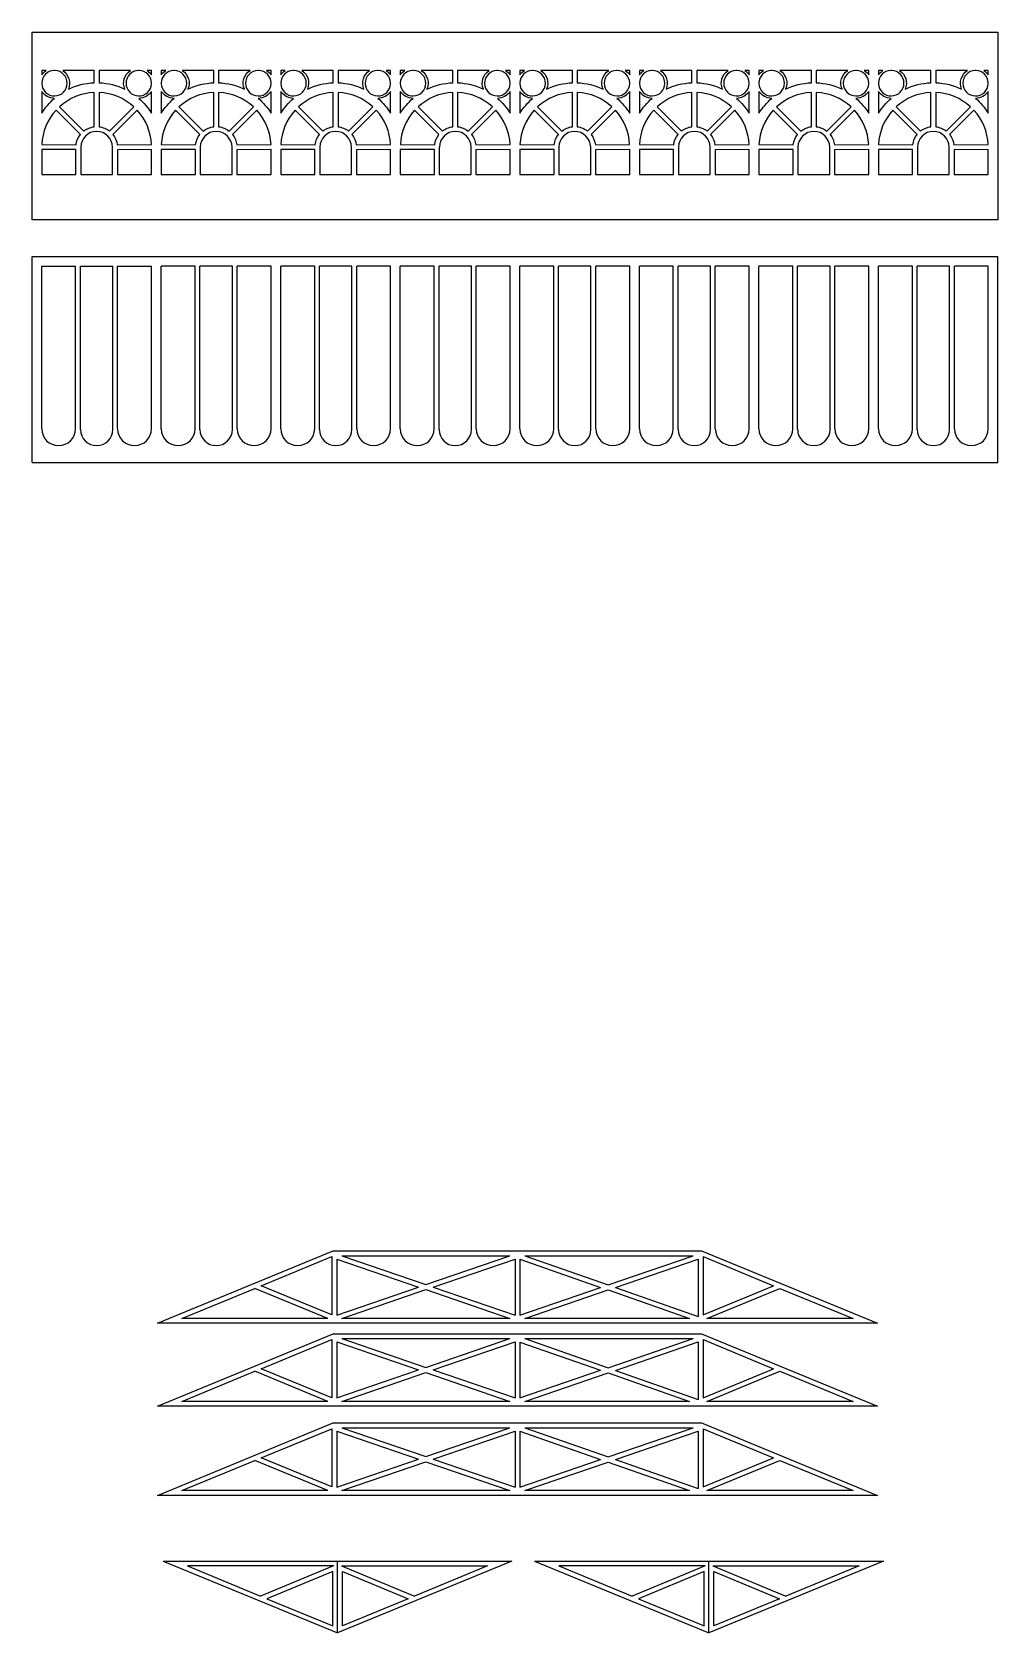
# Model space of a CAD drawing. Header units: centimetres. Extents: x 0 to 497, y 0 to 278.
# Drawn here: x 295.7 to 335.7, y 101.6 to 167.9 of the extents above; entities that cross this region are included whole.
import ezdxf

# ---------------------------------------------------------------- set-up
doc = ezdxf.new("R2010")
doc.units = ezdxf.units.CM
doc.header["$MEASUREMENT"] = 0
doc.layers.add('greenhouse v6_-04-t2', color=7, linetype='Continuous')

msp = doc.modelspace()

# ---------------------------------------------------------------- linework, layer by layer
at = {"layer": 'greenhouse v6_-04-t2'}
for p, q in [((295.705, 160.108), (295.705, 167.889)), ((295.705, 167.889), (335.705, 167.889)), ((335.705, 167.889), (335.705, 160.108)), ((296.105, 166.298), (296.105, 166.11)), ((296.292, 166.298), (296.105, 166.298)), ((296.653, 166.298), (296.613, 166.298)), ((298.28, 166.298), (296.974, 166.298)), ((298.28, 165.787), (298.28, 166.298)), ((298.48, 166.298), (298.48, 165.787)), ((299.786, 166.298), (298.48, 166.298)), ((300.146, 166.298), (300.106, 166.298)), ((300.655, 166.298), (300.467, 166.298)), ((300.655, 166.11), (300.655, 166.298)), ((301.242, 166.298), (301.055, 166.298)), ((301.055, 166.298), (301.055, 166.11)), ((301.603, 166.298), (301.563, 166.298)), ((303.23, 166.298), (301.924, 166.298)), ((303.23, 165.787), (303.23, 166.298)), ((303.43, 166.298), (303.43, 165.787)), ((304.736, 166.298), (303.43, 166.298)), ((305.096, 166.298), (305.056, 166.298)), ((305.605, 166.298), (305.417, 166.298)), ((305.605, 166.11), (305.605, 166.298)), ((306.192, 166.298), (306.005, 166.298)), ((306.005, 166.298), (306.005, 166.11)), ((306.553, 166.298), (306.513, 166.298)), ((308.18, 166.298), (306.874, 166.298)), ((308.18, 165.787), (308.18, 166.298)), ((309.686, 166.298), (308.38, 166.298)), ((308.38, 166.298), (308.38, 165.787)), ((310.046, 166.298), (310.006, 166.298)), ((310.555, 166.298), (310.367, 166.298)), ((310.555, 166.11), (310.555, 166.298)), ((311.142, 166.298), (310.955, 166.298)), ((310.955, 166.298), (310.955, 166.11)), ((311.503, 166.298), (311.463, 166.298)), ((313.13, 166.298), (311.824, 166.298)), ((313.13, 165.787), (313.13, 166.298)), ((313.33, 166.298), (313.33, 165.787)), ((314.636, 166.298), (313.33, 166.298)), ((314.996, 166.298), (314.956, 166.298)), ((315.505, 166.298), (315.317, 166.298)), ((315.505, 166.11), (315.505, 166.298)), ((316.092, 166.298), (315.905, 166.298)), ((315.905, 166.298), (315.905, 166.11)), ((316.453, 166.298), (316.413, 166.298)), ((318.08, 166.298), (316.774, 166.298)), ((318.08, 165.787), (318.08, 166.298)), ((319.586, 166.298), (318.28, 166.298)), ((318.28, 166.298), (318.28, 165.787)), ((319.946, 166.298), (319.906, 166.298)), ((320.455, 166.298), (320.267, 166.298)), ((320.455, 166.11), (320.455, 166.298)), ((321.042, 166.298), (320.855, 166.298)), ((320.855, 166.298), (320.855, 166.11)), ((321.403, 166.298), (321.363, 166.298)), ((323.03, 166.298), (321.724, 166.298)), ((323.03, 165.787), (323.03, 166.298)), ((324.536, 166.298), (323.23, 166.298)), ((323.23, 166.298), (323.23, 165.787)), ((324.896, 166.298), (324.856, 166.298)), ((325.405, 166.298), (325.217, 166.298)), ((325.405, 166.11), (325.405, 166.298)), ((325.805, 166.298), (325.805, 166.11)), ((325.992, 166.298), (325.805, 166.298)), ((326.353, 166.298), (326.313, 166.298)), ((327.98, 166.298), (326.674, 166.298)), ((327.98, 165.787), (327.98, 166.298)), ((329.486, 166.298), (328.18, 166.298)), ((328.18, 166.298), (328.18, 165.787)), ((329.846, 166.298), (329.806, 166.298)), ((330.355, 166.298), (330.167, 166.298)), ((330.355, 166.11), (330.355, 166.298)), ((330.942, 166.298), (330.755, 166.298)), ((330.755, 166.298), (330.755, 166.11)), ((331.303, 166.298), (331.263, 166.298)), ((332.93, 166.298), (331.624, 166.298)), ((332.93, 165.787), (332.93, 166.298)), ((333.13, 166.298), (333.13, 165.787)), ((334.436, 166.298), (333.13, 166.298)), ((334.796, 166.298), (334.756, 166.298)), ((335.305, 166.298), (335.117, 166.298)), ((335.305, 166.11), (335.305, 166.298)), ((296.105, 165.785), (296.105, 165.755)), ((296.105, 165.429), (296.105, 164.521)), ((298.28, 163.966), (298.28, 165.387)), ((298.48, 165.387), (298.48, 163.966)), ((300.655, 165.755), (300.655, 165.785)), ((300.655, 164.521), (300.655, 165.429)), ((301.055, 165.785), (301.055, 165.755)), ((301.055, 165.429), (301.055, 164.521)), ((303.23, 163.966), (303.23, 165.387)), ((303.43, 165.387), (303.43, 163.966)), ((305.605, 165.755), (305.605, 165.785)), ((305.605, 164.521), (305.605, 165.429)), ((306.005, 165.785), (306.005, 165.755)), ((306.005, 165.429), (306.005, 164.521)), ((308.18, 163.966), (308.18, 165.387)), ((308.38, 165.387), (308.38, 163.966)), ((310.555, 165.755), (310.555, 165.785)), ((310.555, 164.521), (310.555, 165.429)), ((310.955, 165.785), (310.955, 165.755)), ((310.955, 165.429), (310.955, 164.521)), ((313.13, 163.966), (313.13, 165.387)), ((313.33, 165.387), (313.33, 163.966)), ((315.505, 165.755), (315.505, 165.785)), ((315.505, 164.521), (315.505, 165.429)), ((315.905, 165.785), (315.905, 165.755)), ((315.905, 165.429), (315.905, 164.521)), ((318.08, 163.966), (318.08, 165.387)), ((318.28, 165.387), (318.28, 163.966)), ((320.455, 165.755), (320.455, 165.785)), ((320.455, 164.521), (320.455, 165.429)), ((320.855, 165.785), (320.855, 165.755)), ((320.855, 165.429), (320.855, 164.521)), ((323.03, 163.966), (323.03, 165.387)), ((323.23, 165.387), (323.23, 163.966)), ((325.405, 165.755), (325.405, 165.785)), ((325.405, 164.521), (325.405, 165.429)), ((325.805, 165.785), (325.805, 165.755)), ((325.805, 165.429), (325.805, 164.521)), ((327.98, 163.966), (327.98, 165.387)), ((328.18, 165.387), (328.18, 163.966)), ((330.355, 165.755), (330.355, 165.785)), ((330.355, 164.521), (330.355, 165.429)), ((330.755, 165.785), (330.755, 165.755)), ((330.755, 165.429), (330.755, 164.521)), ((332.93, 163.966), (332.93, 165.387)), ((333.13, 165.387), (333.13, 163.966)), ((335.305, 165.755), (335.305, 165.785)), ((335.305, 164.521), (335.305, 165.429)), ((297.705, 163.644), (296.698, 164.646)), ((296.839, 164.788), (297.846, 163.786)), ((298.913, 163.786), (299.92, 164.788)), ((300.061, 164.646), (299.054, 163.644)), ((302.655, 163.644), (301.648, 164.646)), ((301.789, 164.788), (302.796, 163.786)), ((303.863, 163.786), (304.87, 164.788)), ((305.011, 164.646), (304.004, 163.644)), ((307.605, 163.644), (306.598, 164.646)), ((306.739, 164.788), (307.746, 163.786)), ((308.813, 163.786), (309.82, 164.788)), ((309.961, 164.646), (308.954, 163.644)), ((312.555, 163.644), (311.548, 164.646)), ((311.689, 164.788), (312.696, 163.786)), ((313.763, 163.786), (314.77, 164.788)), ((314.911, 164.646), (313.904, 163.644)), ((317.505, 163.644), (316.498, 164.646)), ((316.639, 164.788), (317.646, 163.786)), ((318.713, 163.786), (319.72, 164.788)), ((319.861, 164.646), (318.854, 163.644)), ((322.455, 163.644), (321.448, 164.646)), ((321.589, 164.788), (322.596, 163.786)), ((323.663, 163.786), (324.67, 164.788)), ((324.811, 164.646), (323.804, 163.644)), ((327.405, 163.644), (326.398, 164.646)), ((326.539, 164.788), (327.546, 163.786)), ((328.613, 163.786), (329.62, 164.788)), ((329.761, 164.646), (328.754, 163.644)), ((332.355, 163.644), (331.348, 164.646)), ((331.489, 164.788), (332.496, 163.786)), ((333.563, 163.786), (334.57, 164.788)), ((334.711, 164.646), (333.704, 163.644)), ((296.107, 163.225), (297.528, 163.22)), ((299.233, 163.21), (300.652, 163.225)), ((301.057, 163.225), (302.478, 163.22)), ((304.183, 163.21), (305.602, 163.225)), ((306.007, 163.225), (307.428, 163.22)), ((309.133, 163.21), (310.552, 163.225)), ((310.957, 163.225), (312.378, 163.22)), ((314.083, 163.21), (315.502, 163.225)), ((315.907, 163.225), (317.328, 163.22)), ((319.033, 163.21), (320.452, 163.225)), ((320.857, 163.225), (322.278, 163.22)), ((323.983, 163.21), (325.402, 163.225)), ((325.807, 163.225), (327.228, 163.22)), ((328.933, 163.21), (330.352, 163.225)), ((330.757, 163.225), (332.178, 163.22)), ((333.883, 163.21), (335.302, 163.225)), ((296.105, 163.025), (296.105, 161.994)), ((297.521, 163.02), (296.105, 163.025)), ((297.521, 161.994), (297.521, 163.02)), ((297.721, 163.12), (297.721, 161.994)), ((299.038, 161.994), (299.038, 163.12)), ((300.655, 163.025), (299.238, 163.01)), ((299.238, 163.01), (299.238, 161.994)), ((300.655, 161.994), (300.655, 163.025)), ((302.471, 163.02), (301.055, 163.025)), ((301.055, 163.025), (301.055, 161.994)), ((302.471, 161.994), (302.471, 163.02)), ((302.671, 163.12), (302.671, 161.994)), ((303.988, 161.994), (303.988, 163.12)), ((305.605, 163.025), (304.188, 163.01)), ((304.188, 163.01), (304.188, 161.994)), ((305.605, 161.994), (305.605, 163.025)), ((306.005, 163.025), (306.005, 161.994)), ((307.421, 163.02), (306.005, 163.025)), ((307.421, 161.994), (307.421, 163.02)), ((307.621, 163.12), (307.621, 161.994)), ((308.938, 161.994), (308.938, 163.12)), ((310.555, 163.025), (309.138, 163.01)), ((309.138, 163.01), (309.138, 161.994)), ((310.555, 161.994), (310.555, 163.025)), ((310.955, 163.025), (310.955, 161.994)), ((312.371, 163.02), (310.955, 163.025)), ((312.371, 161.994), (312.371, 163.02)), ((312.571, 163.12), (312.571, 161.994)), ((313.888, 161.994), (313.888, 163.12)), ((315.505, 163.025), (314.088, 163.01)), ((314.088, 163.01), (314.088, 161.994)), ((315.505, 161.994), (315.505, 163.025)), ((317.321, 163.02), (315.905, 163.025)), ((315.905, 163.025), (315.905, 161.994)), ((317.321, 161.994), (317.321, 163.02)), ((317.521, 163.12), (317.521, 161.994)), ((318.838, 161.994), (318.838, 163.12)), ((320.455, 163.025), (319.038, 163.01)), ((319.038, 163.01), (319.038, 161.994)), ((320.455, 161.994), (320.455, 163.025)), ((322.271, 163.02), (320.855, 163.025)), ((320.855, 163.025), (320.855, 161.994)), ((322.271, 161.994), (322.271, 163.02)), ((322.471, 163.12), (322.471, 161.994)), ((323.788, 161.994), (323.788, 163.12)), ((325.405, 163.025), (323.988, 163.01)), ((323.988, 163.01), (323.988, 161.994)), ((325.405, 161.994), (325.405, 163.025)), ((327.221, 163.02), (325.805, 163.025)), ((325.805, 163.025), (325.805, 161.994)), ((327.221, 161.994), (327.221, 163.02)), ((327.421, 163.12), (327.421, 161.994)), ((328.738, 161.994), (328.738, 163.12)), ((330.355, 163.025), (328.938, 163.01)), ((328.938, 163.01), (328.938, 161.994)), ((330.355, 161.994), (330.355, 163.025)), ((332.171, 163.02), (330.755, 163.025)), ((330.755, 163.025), (330.755, 161.994)), ((332.171, 161.994), (332.171, 163.02)), ((332.371, 163.12), (332.371, 161.994)), ((333.688, 161.994), (333.688, 163.12)), ((335.305, 163.025), (333.888, 163.01)), ((333.888, 163.01), (333.888, 161.994)), ((335.305, 161.994), (335.305, 163.025)), ((296.105, 161.994), (297.521, 161.994)), ((297.721, 161.994), (299.038, 161.994)), ((299.238, 161.994), (300.655, 161.994)), ((301.055, 161.994), (302.471, 161.994)), ((302.671, 161.994), (303.988, 161.994)), ((304.188, 161.994), (305.605, 161.994)), ((306.005, 161.994), (307.421, 161.994)), ((307.621, 161.994), (308.938, 161.994)), ((309.138, 161.994), (310.555, 161.994)), ((310.955, 161.994), (312.371, 161.994)), ((312.571, 161.994), (313.888, 161.994)), ((314.088, 161.994), (315.505, 161.994)), ((315.905, 161.994), (317.321, 161.994)), ((317.521, 161.994), (318.838, 161.994)), ((319.038, 161.994), (320.455, 161.994)), ((320.855, 161.994), (322.271, 161.994)), ((322.471, 161.994), (323.788, 161.994)), ((323.988, 161.994), (325.405, 161.994)), ((325.805, 161.994), (327.221, 161.994)), ((327.421, 161.994), (328.738, 161.994)), ((328.938, 161.994), (330.355, 161.994)), ((330.755, 161.994), (332.171, 161.994)), ((332.371, 161.994), (333.688, 161.994)), ((333.888, 161.994), (335.305, 161.994)), ((335.705, 160.108), (295.705, 160.108)), ((295.705, 158.594), (335.705, 158.594)), ((295.705, 150.056), (295.705, 158.594)), ((335.705, 150.056), (335.705, 158.594)), ((296.105, 151.458), (296.105, 158.194)), ((296.105, 158.194), (297.509, 158.194)), ((297.509, 151.458), (297.509, 158.194)), ((297.709, 158.194), (299.05, 158.194)), ((297.709, 151.426), (297.709, 158.194)), ((299.05, 151.426), (299.05, 158.194)), ((299.25, 158.194), (300.655, 158.194)), ((299.25, 151.458), (299.25, 158.194)), ((300.655, 151.458), (300.655, 158.194)), ((302.459, 158.194), (301.055, 158.194)), ((301.055, 151.458), (301.055, 158.194)), ((302.459, 151.458), (302.459, 158.194)), ((304, 158.194), (302.659, 158.194)), ((302.659, 151.426), (302.659, 158.194)), ((304, 151.426), (304, 158.194)), ((304.2, 151.458), (304.2, 158.194)), ((305.605, 158.194), (304.2, 158.194)), ((305.605, 151.458), (305.605, 158.194)), ((307.409, 158.194), (306.005, 158.194)), ((306.005, 151.458), (306.005, 158.194)), ((307.409, 151.458), (307.409, 158.194)), ((308.95, 158.194), (307.609, 158.194)), ((307.609, 151.426), (307.609, 158.194)), ((308.95, 151.426), (308.95, 158.194)), ((310.555, 158.194), (309.15, 158.194)), ((309.15, 151.458), (309.15, 158.194)), ((310.555, 151.458), (310.555, 158.194)), ((312.359, 158.194), (310.955, 158.194)), ((310.955, 151.458), (310.955, 158.194)), ((312.359, 151.458), (312.359, 158.194)), ((313.9, 158.194), (312.559, 158.194)), ((312.559, 151.426), (312.559, 158.194)), ((313.9, 151.426), (313.9, 158.194)), ((314.1, 151.458), (314.1, 158.194)), ((315.505, 158.194), (314.1, 158.194)), ((315.505, 151.458), (315.505, 158.194)), ((317.309, 158.194), (315.905, 158.194)), ((315.905, 151.458), (315.905, 158.194)), ((317.309, 151.458), (317.309, 158.194)), ((317.509, 151.426), (317.509, 158.194)), ((318.85, 158.194), (317.509, 158.194)), ((318.85, 151.426), (318.85, 158.194)), ((319.05, 151.458), (319.05, 158.194)), ((320.455, 158.194), (319.05, 158.194)), ((320.455, 151.458), (320.455, 158.194)), ((320.855, 151.458), (320.855, 158.194)), ((322.259, 158.194), (320.855, 158.194)), ((322.259, 151.458), (322.259, 158.194)), ((323.8, 158.194), (322.459, 158.194)), ((322.459, 151.426), (322.459, 158.194)), ((323.8, 151.426), (323.8, 158.194)), ((324, 151.458), (324, 158.194)), ((325.405, 158.194), (324, 158.194)), ((325.405, 151.458), (325.405, 158.194)), ((325.805, 151.458), (325.805, 158.194)), ((327.209, 158.194), (325.805, 158.194)), ((327.209, 151.458), (327.209, 158.194)), ((327.409, 151.426), (327.409, 158.194)), ((328.75, 158.194), (327.409, 158.194)), ((328.75, 151.426), (328.75, 158.194)), ((330.355, 158.194), (328.95, 158.194)), ((328.95, 151.458), (328.95, 158.194)), ((330.355, 151.458), (330.355, 158.194)), ((330.755, 151.458), (330.755, 158.194)), ((332.159, 158.194), (330.755, 158.194)), ((332.159, 151.458), (332.159, 158.194)), ((333.7, 158.194), (332.359, 158.194)), ((332.359, 151.426), (332.359, 158.194)), ((333.7, 151.426), (333.7, 158.194)), ((335.305, 158.194), (333.9, 158.194)), ((333.9, 151.458), (333.9, 158.194)), ((335.305, 151.458), (335.305, 158.194)), ((295.705, 150.056), (335.705, 150.056)), ((300.897, 114.403), (308.181, 117.403)), ((308.181, 117.403), (323.431, 117.403)), ((323.431, 117.403), (330.714, 114.403)), ((305.196, 115.957), (308.12, 117.162)), ((308.12, 117.162), (308.12, 114.752)), ((308.32, 117.063), (311.705, 115.903)), ((308.32, 117.063), (308.32, 114.743)), ((308.529, 117.203), (312.013, 116.009)), ((308.529, 117.203), (315.497, 117.203)), ((312.013, 116.009), (315.497, 117.203)), ((312.321, 115.903), (315.706, 117.063)), ((315.706, 117.063), (315.706, 114.743)), ((315.906, 117.062), (315.906, 114.743)), ((315.906, 117.062), (319.252, 115.89)), ((316.108, 117.203), (323.083, 117.203)), ((316.108, 117.203), (319.558, 115.995)), ((319.558, 115.995), (323.083, 117.203)), ((319.863, 115.888), (323.291, 117.063)), ((323.291, 117.063), (323.291, 114.687)), ((323.491, 117.162), (326.416, 115.957)), ((323.491, 117.162), (323.491, 114.752)), ((301.908, 114.603), (304.933, 115.849)), ((307.958, 114.603), (304.933, 115.849)), ((308.12, 114.752), (305.196, 115.957)), ((308.32, 114.743), (311.705, 115.903)), ((308.529, 114.603), (312.013, 115.797)), ((312.013, 115.797), (315.497, 114.603)), ((312.321, 115.903), (315.706, 114.743)), ((315.906, 114.743), (319.252, 115.89)), ((316.114, 114.603), (319.557, 115.783)), ((319.557, 115.783), (322.927, 114.603)), ((319.863, 115.888), (323.291, 114.687)), ((323.491, 114.752), (326.416, 115.957)), ((323.654, 114.603), (326.678, 115.849)), ((326.678, 115.849), (329.703, 114.603)), ((330.714, 114.403), (300.897, 114.403)), ((307.958, 114.603), (301.908, 114.603)), ((315.497, 114.603), (308.529, 114.603)), ((322.927, 114.603), (316.114, 114.603)), ((329.703, 114.603), (323.654, 114.603)), ((300.897, 110.968), (308.181, 113.968)), ((305.196, 112.522), (308.12, 113.727)), ((308.12, 113.727), (308.12, 111.317)), ((308.181, 113.968), (323.431, 113.968)), ((308.32, 113.628), (311.705, 112.468)), ((308.32, 113.628), (308.32, 111.308)), ((308.529, 113.768), (315.497, 113.768)), ((308.529, 113.768), (312.013, 112.574)), ((312.013, 112.574), (315.497, 113.768)), ((312.321, 112.468), (315.706, 113.628)), ((315.706, 113.628), (315.706, 111.308)), ((315.906, 113.627), (315.906, 111.308)), ((315.906, 113.627), (319.252, 112.455)), ((316.108, 113.768), (323.083, 113.768)), ((316.108, 113.768), (319.558, 112.56)), ((319.558, 112.56), (323.083, 113.768)), ((319.863, 112.453), (323.291, 113.628)), ((323.291, 113.628), (323.291, 111.252)), ((323.431, 113.968), (330.714, 110.968)), ((323.491, 113.727), (326.416, 112.522)), ((323.491, 113.727), (323.491, 111.317)), ((301.908, 111.168), (304.933, 112.414)), ((307.958, 111.168), (304.933, 112.414)), ((308.12, 111.317), (305.196, 112.522)), ((308.32, 111.308), (311.705, 112.468)), ((308.529, 111.168), (312.013, 112.362)), ((312.013, 112.362), (315.497, 111.168)), ((312.321, 112.468), (315.706, 111.308)), ((315.906, 111.308), (319.252, 112.455)), ((316.114, 111.168), (319.557, 112.348)), ((319.557, 112.348), (322.927, 111.168)), ((319.863, 112.453), (323.291, 111.252)), ((323.491, 111.317), (326.416, 112.522)), ((323.654, 111.168), (326.678, 112.414)), ((326.678, 112.414), (329.703, 111.168)), ((330.714, 110.968), (300.897, 110.968)), ((307.958, 111.168), (301.908, 111.168)), ((315.497, 111.168), (308.529, 111.168)), ((322.927, 111.168), (316.114, 111.168)), ((329.703, 111.168), (323.654, 111.168)), ((300.897, 107.275), (308.181, 110.275)), ((308.181, 110.275), (323.431, 110.275)), ((323.431, 110.275), (330.714, 107.275)), ((305.196, 108.829), (308.12, 110.034)), ((308.12, 110.034), (308.12, 107.624)), ((308.32, 109.935), (311.705, 108.775)), ((308.32, 109.935), (308.32, 107.615)), ((308.529, 110.075), (315.497, 110.075)), ((308.529, 110.075), (312.013, 108.881)), ((312.013, 108.881), (315.497, 110.075)), ((312.321, 108.775), (315.706, 109.935)), ((315.706, 109.935), (315.706, 107.615)), ((315.906, 109.934), (315.906, 107.615)), ((315.906, 109.934), (319.252, 108.762)), ((316.108, 110.075), (323.083, 110.075)), ((316.108, 110.075), (319.558, 108.867)), ((319.558, 108.867), (323.083, 110.075)), ((319.863, 108.76), (323.291, 109.935)), ((323.291, 109.935), (323.291, 107.559)), ((323.491, 110.034), (326.416, 108.829)), ((323.491, 110.034), (323.491, 107.624)), ((308.12, 107.624), (305.196, 108.829)), ((308.32, 107.615), (311.705, 108.775)), ((312.321, 108.775), (315.706, 107.615)), ((315.906, 107.615), (319.252, 108.762)), ((319.863, 108.76), (323.291, 107.559)), ((323.491, 107.624), (326.416, 108.829)), ((301.908, 107.475), (304.933, 108.721)), ((307.958, 107.475), (304.933, 108.721)), ((308.529, 107.475), (312.013, 108.669)), ((312.013, 108.669), (315.497, 107.475)), ((316.114, 107.475), (319.557, 108.655)), ((319.557, 108.655), (322.927, 107.475)), ((323.654, 107.475), (326.678, 108.721)), ((326.678, 108.721), (329.703, 107.475)), ((307.958, 107.475), (301.908, 107.475)), ((315.497, 107.475), (308.529, 107.475)), ((322.927, 107.475), (316.114, 107.475)), ((329.703, 107.475), (323.654, 107.475)), ((330.714, 107.275), (300.897, 107.275)), ((301.134, 104.549), (315.58, 104.549)), ((301.134, 104.549), (308.357, 101.574)), ((302.145, 104.349), (305.17, 103.104)), ((308.195, 104.349), (302.145, 104.349)), ((308.195, 104.349), (305.17, 103.104)), ((308.157, 104.118), (305.432, 102.995)), ((308.157, 101.873), (308.157, 104.118)), ((308.357, 101.574), (308.357, 104.549)), ((315.58, 104.549), (308.357, 101.574)), ((308.52, 104.349), (314.569, 104.349)), ((308.52, 104.349), (311.544, 103.104)), ((308.557, 101.873), (308.557, 104.118)), ((308.557, 104.118), (311.282, 102.995)), ((314.569, 104.349), (311.544, 103.104)), ((316.515, 104.549), (330.961, 104.549)), ((316.515, 104.549), (323.738, 101.574)), ((317.526, 104.349), (320.551, 103.104)), ((323.575, 104.349), (317.526, 104.349)), ((323.575, 104.349), (320.551, 103.104)), ((323.538, 104.118), (320.813, 102.995)), ((323.538, 101.873), (323.538, 104.118)), ((330.961, 104.549), (323.738, 101.574)), ((323.738, 101.574), (323.738, 104.549)), ((323.9, 104.349), (326.925, 103.104)), ((323.9, 104.349), (329.95, 104.349)), ((323.938, 104.118), (326.663, 102.995)), ((323.938, 101.873), (323.938, 104.118)), ((329.95, 104.349), (326.925, 103.104)), ((305.432, 102.995), (308.157, 101.873)), ((311.282, 102.995), (308.557, 101.873)), ((320.813, 102.995), (323.538, 101.873)), ((326.663, 102.995), (323.938, 101.873))]:
    msp.add_line(p, q, dxfattribs=at)
at = {"layer": 'greenhouse v6_-04-t2', "extrusion": (0, 0, -1)}
for centre, radius, start, end in [((-296.633, 165.77), 0.628, 32.8033, 57.1703), ((-296.633, 165.77), 0.628, 122.8297, 203.50347), ((-298.38, 163.114), 2.675, 64.05303, 87.85762), ((-298.38, 163.114), 2.675, 92.14238, 115.94697), ((-300.126, 165.77), 0.628, 336.49653, 57.1703), ((-300.126, 165.77), 0.628, 122.8297, 147.1967), ((-301.583, 165.77), 0.628, 32.8033, 57.1703), ((-301.583, 165.77), 0.628, 122.8297, 203.50347), ((-303.33, 163.114), 2.675, 64.05303, 87.85762), ((-303.33, 163.114), 2.675, 92.14238, 115.94697), ((-305.076, 165.77), 0.628, 336.49653, 57.1703), ((-305.076, 165.77), 0.628, 122.8297, 147.1967), ((-306.533, 165.77), 0.628, 32.8033, 57.1703), ((-306.533, 165.77), 0.628, 122.8297, 203.50347), ((-308.28, 163.114), 2.675, 64.05303, 87.85762), ((-308.28, 163.114), 2.675, 92.14238, 115.94697), ((-310.026, 165.77), 0.628, 336.49653, 57.1703), ((-310.026, 165.77), 0.628, 122.8297, 147.1967), ((-311.483, 165.77), 0.628, 32.8033, 57.1703), ((-311.483, 165.77), 0.628, 122.8297, 203.50347), ((-313.23, 163.114), 2.675, 64.05303, 87.85762), ((-313.23, 163.114), 2.675, 92.14238, 115.94697), ((-314.976, 165.77), 0.628, 336.49653, 57.1703), ((-314.976, 165.77), 0.628, 122.8297, 147.1967), ((-316.433, 165.77), 0.628, 32.8033, 57.1703), ((-316.433, 165.77), 0.628, 122.8297, 203.50347), ((-318.18, 163.114), 2.675, 64.05303, 87.85762), ((-318.18, 163.114), 2.675, 92.14238, 115.94697), ((-319.926, 165.77), 0.628, 336.49653, 57.1703), ((-319.926, 165.77), 0.628, 122.8297, 147.1967), ((-321.383, 165.77), 0.628, 32.8033, 57.1703), ((-321.383, 165.77), 0.628, 122.8297, 203.50347), ((-323.13, 163.114), 2.675, 64.05303, 87.85762), ((-323.13, 163.114), 2.675, 92.14238, 115.94697), ((-324.876, 165.77), 0.628, 336.49653, 57.1703), ((-324.876, 165.77), 0.628, 122.8297, 147.1967), ((-326.333, 165.77), 0.628, 32.8033, 57.1703), ((-326.333, 165.77), 0.628, 122.8297, 203.50347), ((-328.08, 163.114), 2.675, 64.05303, 87.85762), ((-328.08, 163.114), 2.675, 92.14238, 115.94697), ((-329.826, 165.77), 0.628, 336.49653, 57.1703), ((-329.826, 165.77), 0.628, 122.8297, 147.1967), ((-331.283, 165.77), 0.628, 32.8033, 57.1703), ((-331.283, 165.77), 0.628, 122.8297, 203.50347), ((-333.03, 163.114), 2.675, 64.05303, 87.85762), ((-333.03, 163.114), 2.675, 92.14238, 115.94697), ((-334.776, 165.77), 0.628, 336.49653, 57.1703), ((-334.776, 165.77), 0.628, 122.8297, 147.1967), ((-296.633, 165.77), 0.628, 269.83397, 327.1967), ((-298.38, 163.114), 2.675, 31.7384, 49.28442), ((-300.126, 165.77), 0.628, 212.8033, 270.16603), ((-298.38, 163.114), 2.675, 130.71558, 148.2616), ((-301.583, 165.77), 0.628, 269.83397, 327.1967), ((-303.33, 163.114), 2.675, 31.7384, 49.28442), ((-305.076, 165.77), 0.628, 212.8033, 270.16603), ((-303.33, 163.114), 2.675, 130.71558, 148.2616), ((-306.533, 165.77), 0.628, 269.83397, 327.1967), ((-308.28, 163.114), 2.675, 31.7384, 49.28442), ((-310.026, 165.77), 0.628, 212.8033, 270.16603), ((-308.28, 163.114), 2.675, 130.71558, 148.2616), ((-311.483, 165.77), 0.628, 269.83397, 327.1967), ((-313.23, 163.114), 2.675, 31.7384, 49.28442), ((-314.976, 165.77), 0.628, 212.8033, 270.16603), ((-313.23, 163.114), 2.675, 130.71558, 148.2616), ((-316.433, 165.77), 0.628, 269.83397, 327.1967), ((-318.18, 163.114), 2.675, 31.7384, 49.28442), ((-319.926, 165.77), 0.628, 212.8033, 270.16603), ((-318.18, 163.114), 2.675, 130.71558, 148.2616), ((-321.383, 165.77), 0.628, 269.83397, 327.1967), ((-323.13, 163.114), 2.675, 31.7384, 49.28442), ((-324.876, 165.77), 0.628, 212.8033, 270.16603), ((-323.13, 163.114), 2.675, 130.71558, 148.2616), ((-326.333, 165.77), 0.628, 269.83397, 327.1967), ((-328.08, 163.114), 2.675, 31.7384, 49.28442), ((-329.826, 165.77), 0.628, 212.8033, 270.16603), ((-328.08, 163.114), 2.675, 130.71558, 148.2616), ((-331.283, 165.77), 0.628, 269.83397, 327.1967), ((-333.03, 163.114), 2.675, 31.7384, 49.28442), ((-334.776, 165.77), 0.628, 212.8033, 270.16603), ((-333.03, 163.114), 2.675, 130.71558, 148.2616), ((-298.38, 163.114), 0.858, 51.55108, 83.30978), ((-298.38, 163.114), 0.858, 96.69022, 128.44892), ((-303.33, 163.114), 0.858, 51.55108, 83.30978), ((-303.33, 163.114), 0.858, 96.69022, 128.44892), ((-308.28, 163.114), 0.858, 51.55108, 83.30978), ((-308.28, 163.114), 0.858, 96.69022, 128.44892), ((-313.23, 163.114), 0.858, 51.55108, 83.30978), ((-313.23, 163.114), 0.858, 96.69022, 128.44892), ((-318.18, 163.114), 0.858, 51.55108, 83.30978), ((-318.18, 163.114), 0.858, 96.69022, 128.44892), ((-323.13, 163.114), 0.858, 51.55108, 83.30978), ((-323.13, 163.114), 0.858, 96.69022, 128.44892), ((-328.08, 163.114), 0.858, 51.55108, 83.30978), ((-328.08, 163.114), 0.858, 96.69022, 128.44892), ((-333.03, 163.114), 0.858, 51.55108, 83.30978), ((-333.03, 163.114), 0.858, 96.69022, 128.44892), ((-298.38, 163.114), 0.858, 7.11775, 38.17064), ((-298.38, 163.114), 0.858, 141.82936, 173.59336), ((-303.33, 163.114), 0.858, 7.11775, 38.17064), ((-303.33, 163.114), 0.858, 141.82936, 173.59336), ((-308.28, 163.114), 0.858, 7.11775, 38.17064), ((-308.28, 163.114), 0.858, 141.82936, 173.59336), ((-313.23, 163.114), 0.858, 7.11775, 38.17064), ((-313.23, 163.114), 0.858, 141.82936, 173.59336), ((-318.18, 163.114), 0.858, 7.11775, 38.17064), ((-318.18, 163.114), 0.858, 141.82936, 173.59336), ((-323.13, 163.114), 0.858, 7.11775, 38.17064), ((-323.13, 163.114), 0.858, 141.82936, 173.59336), ((-328.08, 163.114), 0.858, 7.11775, 38.17064), ((-328.08, 163.114), 0.858, 141.82936, 173.59336), ((-333.03, 163.114), 0.858, 7.11775, 38.17064), ((-333.03, 163.114), 0.858, 141.82936, 173.59336)]:
    msp.add_arc(centre, radius, start, end, dxfattribs=at)
at = {"layer": 'greenhouse v6_-04-t2'}
for centre, radius, start, end in [((296.633, 165.77), 0.528, 92.15798, 178.35476), ((296.633, 165.77), 0.528, 360, 87.84202), ((300.126, 165.77), 0.528, 92.15798, 180), ((300.126, 165.77), 0.528, 1.64524, 87.84202), ((301.583, 165.77), 0.528, 92.15798, 178.35476), ((301.583, 165.77), 0.528, 360, 87.84202), ((305.076, 165.77), 0.528, 92.15798, 180), ((305.076, 165.77), 0.528, 1.64524, 87.84202), ((306.533, 165.77), 0.528, 92.15798, 178.35476), ((306.533, 165.77), 0.528, 360, 87.84202), ((310.026, 165.77), 0.528, 92.15798, 180), ((310.026, 165.77), 0.528, 1.64524, 87.84202), ((311.483, 165.77), 0.528, 92.15798, 178.35476), ((311.483, 165.77), 0.528, 360, 87.84202), ((314.976, 165.77), 0.528, 92.15798, 180), ((314.976, 165.77), 0.528, 1.64524, 87.84202), ((316.433, 165.77), 0.528, 92.15798, 178.35476), ((316.433, 165.77), 0.528, 360, 87.84202), ((319.926, 165.77), 0.528, 92.15798, 180), ((319.926, 165.77), 0.528, 1.64524, 87.84202), ((321.383, 165.77), 0.528, 92.15798, 178.35476), ((321.383, 165.77), 0.528, 360, 87.84202), ((324.876, 165.77), 0.528, 92.15798, 180), ((324.876, 165.77), 0.528, 1.64524, 87.84202), ((326.333, 165.77), 0.528, 92.15798, 178.35476), ((326.333, 165.77), 0.528, 360, 87.84202), ((329.826, 165.77), 0.528, 92.15798, 180), ((329.826, 165.77), 0.528, 1.64524, 87.84202), ((331.283, 165.77), 0.528, 92.15798, 178.35476), ((331.283, 165.77), 0.528, 360, 87.84202), ((334.776, 165.77), 0.528, 92.15798, 180), ((334.776, 165.77), 0.528, 1.64524, 87.84202), ((296.633, 165.77), 0.528, 181.64524, 360), ((298.38, 163.114), 2.275, 92.51928, 132.61986), ((298.38, 163.114), 2.275, 47.38014, 87.48072), ((300.126, 165.77), 0.528, 180, 358.35476), ((301.583, 165.77), 0.528, 181.64524, 360), ((303.33, 163.114), 2.275, 92.51928, 132.61986), ((303.33, 163.114), 2.275, 47.38014, 87.48072), ((305.076, 165.77), 0.528, 180, 358.35476), ((306.533, 165.77), 0.528, 181.64524, 360), ((308.28, 163.114), 2.275, 92.51928, 132.61986), ((308.28, 163.114), 2.275, 47.38014, 87.48072), ((310.026, 165.77), 0.528, 180, 358.35476), ((311.483, 165.77), 0.528, 181.64524, 360), ((313.23, 163.114), 2.275, 92.51928, 132.61986), ((313.23, 163.114), 2.275, 47.38014, 87.48072), ((314.976, 165.77), 0.528, 180, 358.35476), ((316.433, 165.77), 0.528, 181.64524, 360), ((318.18, 163.114), 2.275, 92.51928, 132.61986), ((318.18, 163.114), 2.275, 47.38014, 87.48072), ((319.926, 165.77), 0.528, 180, 358.35476), ((321.383, 165.77), 0.528, 181.64524, 360), ((323.13, 163.114), 2.275, 92.51928, 132.61986), ((323.13, 163.114), 2.275, 47.38014, 87.48072), ((324.876, 165.77), 0.528, 180, 358.35476), ((326.333, 165.77), 0.528, 181.64524, 360), ((328.08, 163.114), 2.275, 92.51928, 132.61986), ((328.08, 163.114), 2.275, 47.38014, 87.48072), ((329.826, 165.77), 0.528, 180, 358.35476), ((331.283, 165.77), 0.528, 181.64524, 360), ((333.03, 163.114), 2.275, 92.51928, 132.61986), ((333.03, 163.114), 2.275, 47.38014, 87.48072), ((334.776, 165.77), 0.528, 180, 358.35476), ((298.38, 163.114), 2.275, 137.65842, 177.20235), ((298.38, 163.114), 2.275, 2.79728, 42.34158), ((303.33, 163.114), 2.275, 137.65842, 177.20235), ((303.33, 163.114), 2.275, 2.79728, 42.34158), ((308.28, 163.114), 2.275, 137.65842, 177.20235), ((308.28, 163.114), 2.275, 2.79728, 42.34158), ((313.23, 163.114), 2.275, 137.65842, 177.20235), ((313.23, 163.114), 2.275, 2.79728, 42.34158), ((318.18, 163.114), 2.275, 137.65842, 177.20235), ((318.18, 163.114), 2.275, 2.79728, 42.34158), ((323.13, 163.114), 2.275, 137.65842, 177.20235), ((323.13, 163.114), 2.275, 2.79728, 42.34158), ((328.08, 163.114), 2.275, 137.65842, 177.20235), ((328.08, 163.114), 2.275, 2.79728, 42.34158), ((333.03, 163.114), 2.275, 137.65842, 177.20235), ((333.03, 163.114), 2.275, 2.79728, 42.34158), ((298.38, 163.114), 0.658, 0.51731, 179.48269), ((303.33, 163.114), 0.658, 0.51731, 179.48269), ((308.28, 163.114), 0.658, 0.51731, 179.48269), ((313.23, 163.114), 0.658, 0.51731, 179.48269), ((318.18, 163.114), 0.658, 0.51731, 179.48269), ((323.13, 163.114), 0.658, 0.51731, 179.48269), ((328.08, 163.114), 0.658, 0.51731, 179.48269), ((333.03, 163.114), 0.658, 0.51731, 179.48269), ((296.807, 151.458), 0.702, 180, 0), ((298.38, 151.426), 0.67, 180, 0), ((299.952, 151.458), 0.702, 180, 0), ((301.757, 151.458), 0.702, 180, 0), ((303.33, 151.426), 0.67, 180, 0), ((304.902, 151.458), 0.702, 180, 0), ((306.707, 151.458), 0.702, 180, 0), ((308.28, 151.426), 0.67, 180, 0), ((309.852, 151.458), 0.702, 180, 0), ((311.657, 151.458), 0.702, 180, 0), ((313.23, 151.426), 0.67, 180, 0), ((314.802, 151.458), 0.702, 180, 0), ((316.607, 151.458), 0.702, 180, 0), ((318.18, 151.426), 0.67, 180, 0), ((319.752, 151.458), 0.702, 180, 0), ((321.557, 151.458), 0.702, 180, 0), ((323.13, 151.426), 0.67, 180, 0), ((324.702, 151.458), 0.702, 180, 0), ((326.507, 151.458), 0.702, 180, 0), ((328.08, 151.426), 0.67, 180, 0), ((329.652, 151.458), 0.702, 180, 0), ((331.457, 151.458), 0.702, 180, 0), ((333.03, 151.426), 0.67, 180, 0), ((334.602, 151.458), 0.702, 180, 0)]:
    msp.add_arc(centre, radius, start, end, dxfattribs=at)

doc.saveas('drawing.dxf')
